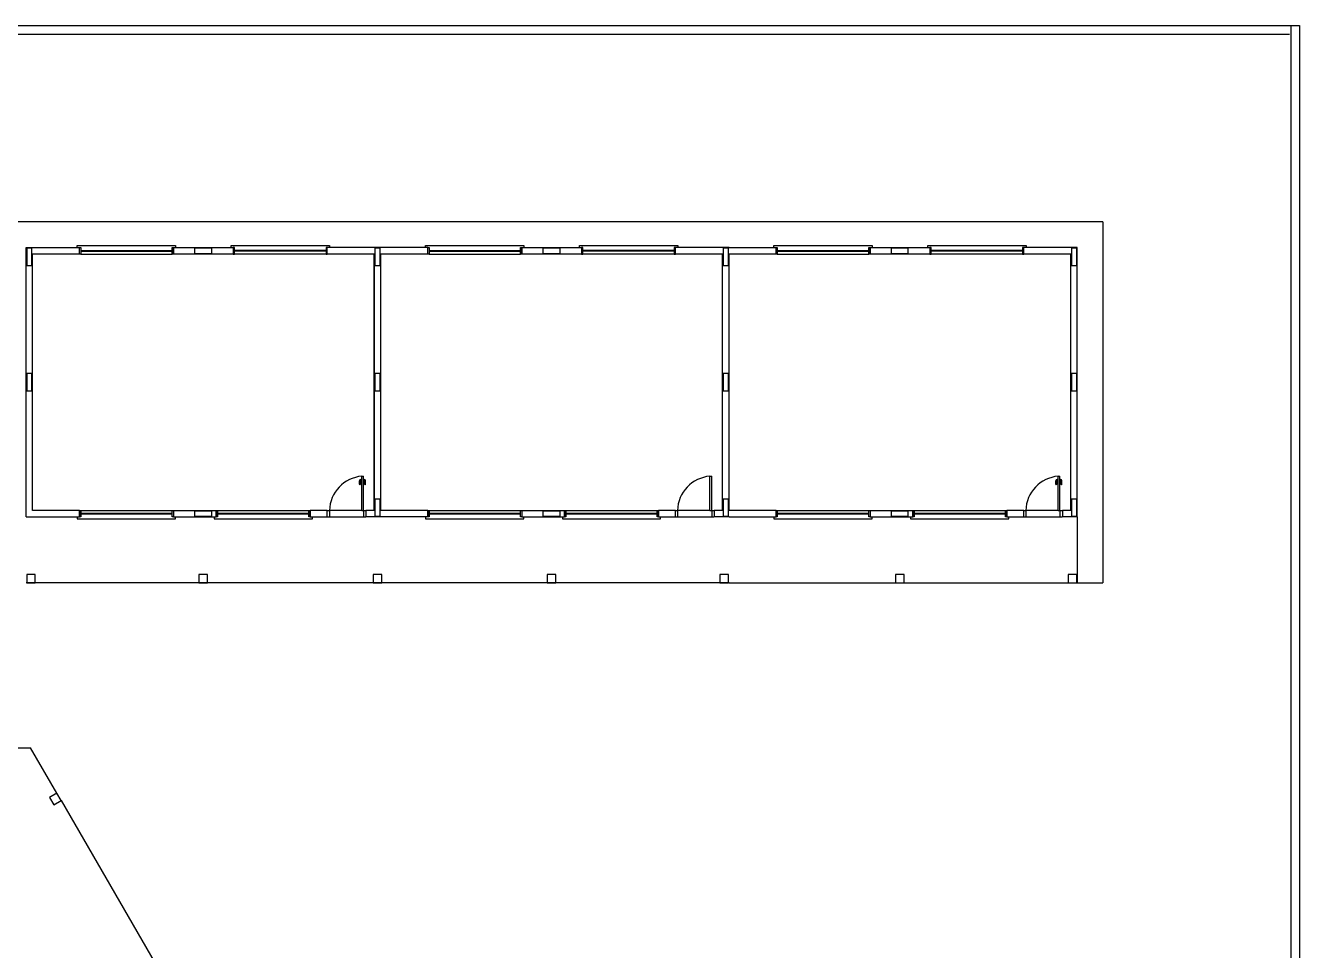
# Model space of a CAD drawing. Extents: x 210 to 779, y 61 to 241.
# Drawn here: x 330.51 to 360.32, y 122.7 to 144.35 of the extents above; entities that cross this region are included whole.
import ezdxf

# ---------------------------------------------------------------- set-up
doc = ezdxf.new("R2010")
doc.units = 0
doc.header["$LTSCALE"] = 2
for name, color, linetype in [('A-MURO', 2, 'CONTINUOUS'), ('A-PAREDE', 5, 'CONTINUOUS'), ('A-PILAR', 6, 'CONTINUOUS'), ('A-PISOS-NIVEL', 1, 'CONTINUOUS'), ('A-PORTA', 3, 'CONTINUOUS'), ('A-SOLEIRA', 1, 'CONTINUOUS'), ('AR-ESQ', 2, 'CONTINUOUS')]:
    doc.layers.add(name, color=color, linetype=linetype)

msp = doc.modelspace()

# ---------------------------------------------------------------- linework, layer by layer
at = {"layer": 'A-MURO', "color": 251}
for p, q in [((280.319, 144.354), (360.319, 144.354)), ((360.119, 144.354), (360.119, 94.354)), ((360.319, 144.354), (360.319, 94.354)), ((280.519, 144.154), (360.084, 144.154))]:
    msp.add_line(p, q, dxfattribs=at)
at = {"layer": 'A-PAREDE', "color": 251}
for p, q in [((330.519, 136.004), (330.519, 139.154)), ((330.519, 139.154), (331.769, 139.154)), ((330.519, 133.004), (330.519, 139.004)), ((330.519, 132.854), (330.519, 139.004)), ((330.669, 133.004), (330.669, 139.004)), ((330.669, 133.004), (330.669, 139.004)), ((331.769, 139.004), (330.669, 139.004)), ((331.769, 139.004), (331.769, 139.154)), ((337.569, 139.004), (337.569, 139.154)), ((338.669, 139.004), (338.669, 133.004)), ((338.819, 133.004), (338.819, 139.004)), ((339.919, 139.004), (338.819, 139.004)), ((339.919, 139.004), (339.919, 139.154)), ((345.719, 139.004), (345.719, 139.154)), ((345.719, 139.004), (345.719, 139.154)), ((346.819, 133.004), (346.819, 139.004)), ((346.819, 133.004), (346.819, 139.004)), ((346.969, 133.004), (346.969, 139.004)), ((348.069, 139.004), (348.069, 139.154)), ((353.869, 139.004), (353.869, 139.154)), ((354.969, 133.004), (354.969, 139.004)), ((355.119, 132.854), (355.119, 139.154)), ((331.769, 133.004), (330.669, 133.004)), ((331.769, 133.004), (331.769, 132.854)), ((333.969, 133.004), (334.969, 133.004)), ((333.969, 133.004), (333.969, 132.854)), ((334.969, 133.004), (334.969, 132.854)), ((337.169, 132.854), (337.169, 133.004)), ((338.469, 133.004), (338.469, 132.854)), ((338.669, 133.004), (338.469, 133.004)), ((339.919, 133.004), (338.819, 133.004)), ((339.919, 133.004), (339.919, 132.854)), ((342.119, 133.004), (343.119, 133.004)), ((342.119, 133.004), (342.119, 132.854)), ((343.119, 133.004), (343.119, 132.854)), ((345.319, 132.854), (345.319, 133.004)), ((346.619, 133.004), (346.619, 132.854)), ((346.819, 133.004), (346.619, 133.004)), ((346.619, 133.004), (346.619, 132.854)), ((346.819, 133.004), (346.619, 133.004)), ((348.069, 133.004), (348.069, 132.854)), ((350.269, 133.004), (351.269, 133.004)), ((350.269, 133.004), (350.269, 132.854)), ((351.269, 133.004), (351.269, 132.854)), ((353.469, 132.854), (353.469, 133.004)), ((354.769, 133.004), (354.769, 132.854)), ((354.969, 133.004), (354.769, 133.004)), ((330.519, 132.854), (331.769, 132.854)), ((333.969, 132.854), (334.969, 132.854)), ((339.919, 132.854), (338.463, 132.854)), ((342.119, 132.854), (343.119, 132.854)), ((346.969, 132.854), (346.613, 132.854)), ((346.969, 132.854), (346.613, 132.854)), ((350.269, 132.854), (351.269, 132.854)), ((355.119, 132.854), (354.763, 132.854))]:
    msp.add_line(p, q, dxfattribs=at)
for points in [[(330.534, 138.739), (330.654, 138.739), (330.654, 139.139), (330.534, 139.139)], [(335.369, 139.154), (335.369, 139.004), (333.969, 139.004), (333.969, 139.154)], [(334.464, 139.139), (334.464, 139.019), (334.864, 139.019), (334.864, 139.139)], [(338.684, 138.739), (338.804, 138.739), (338.804, 139.139), (338.684, 139.139)], [(343.519, 139.154), (343.519, 139.004), (342.119, 139.004), (342.119, 139.154)], [(342.614, 139.139), (342.614, 139.019), (343.014, 139.019), (343.014, 139.139)], [(346.834, 138.739), (346.954, 138.739), (346.954, 139.139), (346.834, 139.139)], [(346.834, 138.739), (346.954, 138.739), (346.954, 139.139), (346.834, 139.139)], [(351.669, 139.154), (351.669, 139.004), (350.269, 139.004), (350.269, 139.154)], [(350.764, 139.139), (350.764, 139.019), (351.164, 139.019), (351.164, 139.139)], [(354.984, 138.739), (355.104, 138.739), (355.104, 139.139), (354.984, 139.139)], [(330.534, 135.804), (330.654, 135.804), (330.654, 136.204), (330.534, 136.204)], [(346.834, 135.804), (346.954, 135.804), (346.954, 136.204), (346.834, 136.204)], [(346.834, 135.804), (346.954, 135.804), (346.954, 136.204), (346.834, 136.204)], [(354.984, 135.804), (355.104, 135.804), (355.104, 136.204), (354.984, 136.204)], [(338.684, 132.869), (338.804, 132.869), (338.804, 133.269), (338.684, 133.269)], [(346.834, 132.869), (346.954, 132.869), (346.954, 133.269), (346.834, 133.269)], [(346.834, 132.869), (346.954, 132.869), (346.954, 133.269), (346.834, 133.269)], [(354.984, 132.869), (355.104, 132.869), (355.104, 133.269), (354.984, 133.269)], [(334.464, 132.989), (334.464, 132.869), (334.864, 132.869), (334.864, 132.989)], [(337.569, 133.004), (337.169, 133.004), (337.169, 132.854), (337.569, 132.854)], [(342.614, 132.989), (342.614, 132.869), (343.014, 132.869), (343.014, 132.989)], [(345.719, 133.004), (345.319, 133.004), (345.319, 132.854), (345.719, 132.854)], [(350.764, 132.989), (350.764, 132.869), (351.164, 132.869), (351.164, 132.989)], [(353.869, 133.004), (353.469, 133.004), (353.469, 132.854), (353.869, 132.854)], [(330.734, 131.504), (330.534, 131.504), (330.534, 131.304), (330.734, 131.304)], [(334.764, 131.504), (334.564, 131.504), (334.564, 131.304), (334.764, 131.304)], [(338.844, 131.504), (338.644, 131.504), (338.644, 131.304), (338.844, 131.304)], [(342.914, 131.504), (342.714, 131.504), (342.714, 131.304), (342.914, 131.304)], [(346.954, 131.504), (346.754, 131.504), (346.754, 131.304), (346.954, 131.304)], [(346.954, 131.504), (346.754, 131.504), (346.754, 131.304), (346.954, 131.304)], [(351.064, 131.504), (350.864, 131.504), (350.864, 131.304), (351.064, 131.304)], [(355.104, 131.504), (354.904, 131.504), (354.904, 131.304), (355.104, 131.304)], [(331.067, 126.286), (331.167, 126.113), (331.34, 126.213), (331.24, 126.386)]]:
    msp.add_lwpolyline(points, close=True, dxfattribs=at)
for points in [[(339.919, 139.154), (337.569, 139.154)], [(338.669, 133.004), (338.669, 133.004), (338.669, 139.004), (337.569, 139.004)], [(346.969, 139.154), (345.719, 139.154)], [(346.969, 139.154), (345.719, 139.154)], [(346.819, 133.004), (346.819, 133.004), (346.819, 139.004), (345.719, 139.004)], [(346.819, 133.004), (346.819, 133.004), (346.819, 139.004), (345.719, 139.004)], [(346.969, 139.154), (348.069, 139.154), (348.069, 139.004), (346.969, 139.004)], [(355.119, 139.154), (353.869, 139.154)], [(354.969, 133.004), (354.969, 133.004), (354.969, 139.004), (353.869, 139.004)], [(346.969, 132.854), (348.069, 132.854), (348.069, 133.004), (346.969, 133.004)]]:
    msp.add_lwpolyline(points, dxfattribs=at)
at = {"layer": 'A-PILAR', "color": 251}
msp.add_lwpolyline([(338.684, 135.804), (338.804, 135.804), (338.804, 136.204), (338.684, 136.204)], close=True, dxfattribs=at)
at = {"layer": 'A-PISOS-NIVEL', "color": 251}
for p, q in [((355.719, 139.754), (297.319, 139.754)), ((355.719, 139.754), (355.719, 131.304)), ((355.119, 132.854), (355.119, 131.304)), ((346.969, 131.304), (330.519, 131.304)), ((346.969, 131.304), (355.119, 131.304)), ((355.119, 131.304), (355.719, 131.304)), ((329.398, 127.449), (330.626, 127.449)), ((331.24, 126.386), (330.626, 127.449)), ((331.34, 126.213), (334.02, 121.571))]:
    msp.add_line(p, q, dxfattribs=at)
at = {"layer": 'A-PORTA', "color": 251}
for p, q in [((338.323, 133.614), (338.323, 133.694)), ((338.343, 133.614), (338.343, 133.694)), ((338.353, 133.724), (338.368, 133.724)), ((338.353, 133.704), (338.368, 133.704)), ((338.368, 133.689), (338.368, 133.739)), ((338.368, 133.739), (338.373, 133.739)), ((338.368, 133.689), (338.373, 133.689)), ((338.418, 133.739), (338.413, 133.739)), ((338.418, 133.689), (338.413, 133.689)), ((338.418, 133.689), (338.418, 133.739)), ((338.433, 133.724), (338.418, 133.724)), ((338.433, 133.704), (338.418, 133.704)), ((338.443, 133.614), (338.443, 133.694)), ((338.463, 133.614), (338.463, 133.694)), ((354.617, 133.614), (354.617, 133.694)), ((354.637, 133.614), (354.637, 133.694)), ((354.647, 133.724), (354.662, 133.724)), ((354.647, 133.704), (354.662, 133.704)), ((354.662, 133.689), (354.662, 133.739)), ((354.662, 133.739), (354.667, 133.739)), ((354.662, 133.689), (354.667, 133.689)), ((354.712, 133.739), (354.707, 133.739)), ((354.712, 133.689), (354.707, 133.689)), ((354.712, 133.689), (354.712, 133.739)), ((354.727, 133.724), (354.712, 133.724)), ((354.727, 133.704), (354.712, 133.704)), ((354.737, 133.614), (354.737, 133.694)), ((354.757, 133.614), (354.757, 133.694))]:
    msp.add_line(p, q, dxfattribs=at)
for centre, radius, start, end in [((338.448, 132.977), 0.83, 94.7788, 178.1499), ((338.353, 133.694), 0.03, 90, 180), ((338.333, 133.614), 0.01, 180, 0), ((338.353, 133.694), 0.01, 90, 180), ((338.433, 133.694), 0.03, 0, 90), ((338.433, 133.694), 0.01, 0, 90), ((338.453, 133.614), 0.01, 180, 0), ((346.592, 132.977), 0.83, 94.7788, 178.1499), ((354.742, 132.977), 0.83, 94.7788, 178.1499), ((354.647, 133.694), 0.03, 90, 180), ((354.627, 133.614), 0.01, 180, 0), ((354.647, 133.694), 0.01, 90, 180), ((354.727, 133.694), 0.03, 0, 90), ((354.727, 133.694), 0.01, 0, 90), ((354.747, 133.614), 0.01, 180, 0)]:
    msp.add_arc(centre, radius, start, end, dxfattribs=at)
at = {"layer": 'A-SOLEIRA', "color": 251}
for p, q in [((338.379, 133.004), (337.619, 133.004)), ((346.523, 133.004), (345.763, 133.004)), ((354.673, 133.004), (353.913, 133.004)), ((337.619, 132.854), (338.419, 132.854)), ((345.763, 132.854), (346.563, 132.854)), ((353.913, 132.854), (354.713, 132.854))]:
    msp.add_line(p, q, dxfattribs=at)
at = {"layer": 'AR-ESQ', "color": 251}
for p, q in [((331.799, 139.089), (333.939, 139.089)), ((331.799, 139.069), (333.939, 139.069)), ((331.799, 139.004), (333.939, 139.004)), ((337.539, 139.089), (335.399, 139.089)), ((337.539, 139.069), (335.399, 139.069)), ((337.539, 139.004), (335.399, 139.004)), ((339.949, 139.089), (342.089, 139.089)), ((339.949, 139.069), (342.089, 139.069)), ((339.949, 139.004), (342.089, 139.004)), ((345.689, 139.089), (343.549, 139.089)), ((345.689, 139.069), (343.549, 139.069)), ((345.689, 139.004), (343.549, 139.004)), ((348.099, 139.089), (350.239, 139.089)), ((348.099, 139.069), (350.239, 139.069)), ((348.099, 139.004), (350.239, 139.004)), ((353.839, 139.089), (351.699, 139.089)), ((353.839, 139.069), (351.699, 139.069)), ((353.839, 139.004), (351.699, 139.004)), ((338.379, 133.004), (338.379, 133.804)), ((338.379, 133.804), (338.419, 133.804)), ((338.419, 133.004), (338.419, 133.804)), ((346.523, 133.004), (346.523, 133.804)), ((346.523, 133.804), (346.563, 133.804)), ((346.563, 133.004), (346.563, 133.804)), ((354.673, 133.004), (354.673, 133.804)), ((354.673, 133.804), (354.713, 133.804)), ((354.713, 133.004), (354.713, 133.804)), ((331.799, 133.004), (333.939, 133.004)), ((334.999, 133.004), (337.139, 133.004)), ((337.569, 133.004), (337.619, 133.004)), ((337.619, 133.004), (337.619, 132.854)), ((338.379, 133.004), (338.419, 133.004)), ((338.419, 133.004), (338.419, 132.854)), ((338.419, 133.004), (338.469, 133.004)), ((339.949, 133.004), (342.089, 133.004)), ((343.149, 133.004), (345.289, 133.004)), ((345.713, 133.004), (345.763, 133.004)), ((345.763, 133.004), (345.763, 132.854)), ((346.523, 133.004), (346.563, 133.004)), ((346.563, 133.004), (346.563, 132.854)), ((346.563, 133.004), (346.613, 133.004)), ((348.099, 133.004), (350.239, 133.004)), ((351.299, 133.004), (353.439, 133.004)), ((353.863, 133.004), (353.913, 133.004)), ((353.913, 133.004), (353.913, 132.854)), ((354.673, 133.004), (354.713, 133.004)), ((354.713, 133.004), (354.713, 132.854)), ((354.713, 133.004), (354.763, 133.004)), ((331.799, 132.939), (333.939, 132.939)), ((331.799, 132.919), (333.939, 132.919)), ((334.999, 132.939), (337.139, 132.939)), ((334.999, 132.919), (337.139, 132.919)), ((337.569, 132.854), (337.619, 132.854)), ((338.419, 132.854), (338.469, 132.854)), ((339.949, 132.939), (342.089, 132.939)), ((339.949, 132.919), (342.089, 132.919)), ((343.149, 132.939), (345.289, 132.939)), ((343.149, 132.919), (345.289, 132.919)), ((345.713, 132.854), (345.763, 132.854)), ((346.563, 132.854), (346.613, 132.854)), ((348.099, 132.939), (350.239, 132.939)), ((348.099, 132.919), (350.239, 132.919)), ((351.299, 132.939), (353.439, 132.939)), ((351.299, 132.919), (353.439, 132.919)), ((353.863, 132.854), (353.913, 132.854)), ((354.713, 132.854), (354.763, 132.854))]:
    msp.add_line(p, q, dxfattribs=at)
for points in [[(331.719, 139.154), (331.719, 139.204), (334.019, 139.204), (334.019, 139.154)], [(335.319, 139.154), (335.319, 139.204), (337.619, 139.204), (337.619, 139.154)], [(339.869, 139.154), (339.869, 139.204), (342.169, 139.204), (342.169, 139.154)], [(343.469, 139.154), (343.469, 139.204), (345.769, 139.204), (345.769, 139.154)], [(348.019, 139.154), (348.019, 139.204), (350.319, 139.204), (350.319, 139.154)], [(351.619, 139.154), (351.619, 139.204), (353.919, 139.204), (353.919, 139.154)], [(331.719, 132.854), (331.719, 132.804), (334.019, 132.804), (334.019, 132.854)], [(334.919, 132.854), (334.919, 132.804), (337.219, 132.804), (337.219, 132.854)], [(339.869, 132.854), (339.869, 132.804), (342.169, 132.804), (342.169, 132.854)], [(343.069, 132.854), (343.069, 132.804), (345.369, 132.804), (345.369, 132.854)], [(348.019, 132.854), (348.019, 132.804), (350.319, 132.804), (350.319, 132.854)], [(351.219, 132.854), (351.219, 132.804), (353.519, 132.804), (353.519, 132.854)]]:
    msp.add_lwpolyline(points, dxfattribs=at)
for points in [[(331.769, 139.154), (331.799, 139.154), (331.799, 139.004), (331.769, 139.004)], [(333.939, 139.154), (333.969, 139.154), (333.969, 139.004), (333.939, 139.004)], [(335.399, 139.154), (335.369, 139.154), (335.369, 139.004), (335.399, 139.004)], [(337.569, 139.154), (337.539, 139.154), (337.539, 139.004), (337.569, 139.004)], [(339.919, 139.154), (339.949, 139.154), (339.949, 139.004), (339.919, 139.004)], [(342.089, 139.154), (342.119, 139.154), (342.119, 139.004), (342.089, 139.004)], [(343.549, 139.154), (343.519, 139.154), (343.519, 139.004), (343.549, 139.004)], [(345.719, 139.154), (345.689, 139.154), (345.689, 139.004), (345.719, 139.004)], [(345.719, 139.154), (345.689, 139.154), (345.689, 139.004), (345.719, 139.004)], [(348.069, 139.154), (348.099, 139.154), (348.099, 139.004), (348.069, 139.004)], [(350.239, 139.154), (350.269, 139.154), (350.269, 139.004), (350.239, 139.004)], [(351.699, 139.154), (351.669, 139.154), (351.669, 139.004), (351.699, 139.004)], [(353.869, 139.154), (353.839, 139.154), (353.839, 139.004), (353.869, 139.004)], [(331.769, 133.004), (331.799, 133.004), (331.799, 132.854), (331.769, 132.854)], [(333.939, 133.004), (333.969, 133.004), (333.969, 132.854), (333.939, 132.854)], [(334.969, 133.004), (334.999, 133.004), (334.999, 132.854), (334.969, 132.854)], [(337.139, 133.004), (337.169, 133.004), (337.169, 132.854), (337.139, 132.854)], [(339.919, 133.004), (339.949, 133.004), (339.949, 132.854), (339.919, 132.854)], [(342.089, 133.004), (342.119, 133.004), (342.119, 132.854), (342.089, 132.854)], [(343.119, 133.004), (343.149, 133.004), (343.149, 132.854), (343.119, 132.854)], [(345.289, 133.004), (345.319, 133.004), (345.319, 132.854), (345.289, 132.854)], [(348.069, 133.004), (348.099, 133.004), (348.099, 132.854), (348.069, 132.854)], [(350.239, 133.004), (350.269, 133.004), (350.269, 132.854), (350.239, 132.854)], [(351.269, 133.004), (351.299, 133.004), (351.299, 132.854), (351.269, 132.854)], [(353.439, 133.004), (353.469, 133.004), (353.469, 132.854), (353.439, 132.854)]]:
    msp.add_lwpolyline(points, close=True, dxfattribs=at)

doc.saveas('drawing.dxf')
